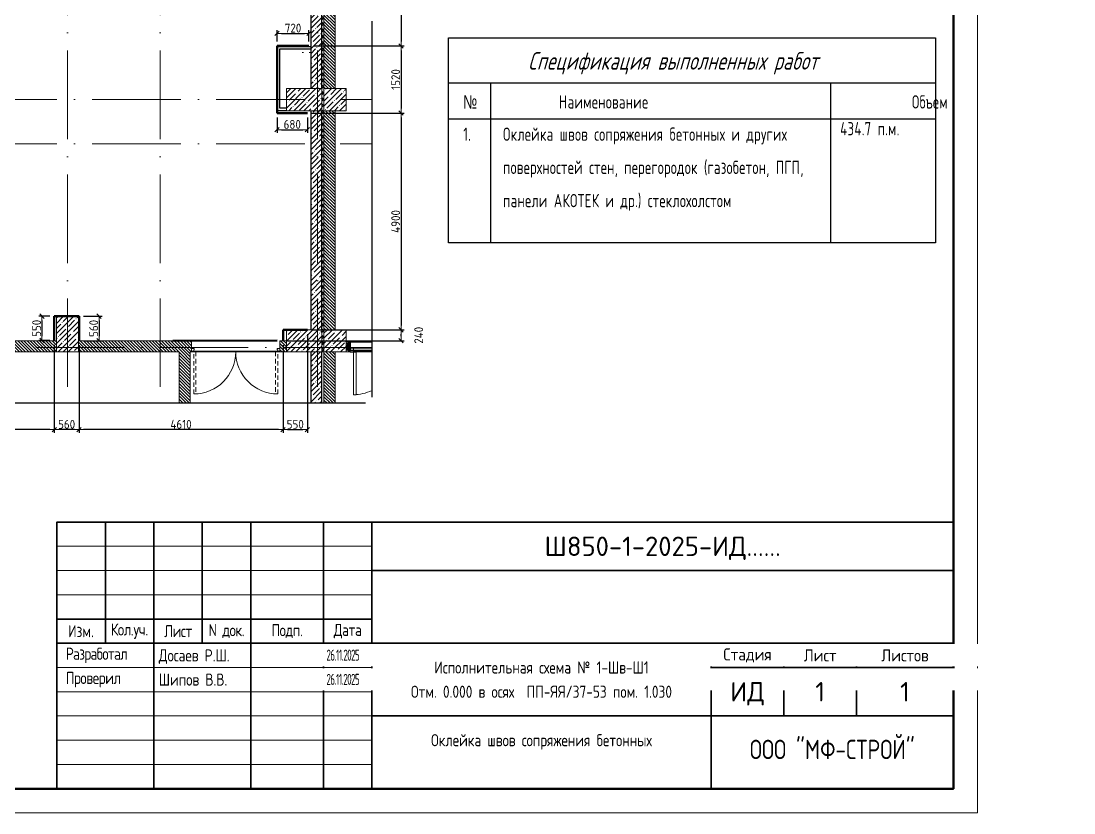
# Model space of a CAD drawing. Header units: millimetres. Extents: x 5993 to 95364, y 87345 to 143522.
# Drawn here: x 30379 to 54180, y 94667 to 112561 of the extents above; entities that cross this region are included whole.
import ezdxf
from ezdxf.enums import TextEntityAlignment as Align

# ---------------------------------------------------------------- set-up
doc = ezdxf.new("R2010")
doc.units = ezdxf.units.MM
doc.linetypes.add('200_ШТРИХ__ш1_п0_6_', pattern=[160, 100, -60])
doc.linetypes.add('50_200_ШТРИХ_1Т_ш5_п1_п1_', pattern=[1400, 1000, -200, 0, -200])
for name, color, linetype, lineweight in [('A-DETL-GENF', 7, 'Continuous', 9), ('A-DOOR', 7, 'Continuous', 9), ('A-DOOR-1', 7, '200_ШТРИХ__ш1_п0_6_', 9), ('A-DOOR-FRAM', 7, 'Continuous', 13), ('A-GENM', 7, 'Continuous', 9), ('A-GLAZ', 7, 'Continuous', 9), ('A-GLAZ-CWMG', 7, 'Continuous', 9), ('A-GLAZ-CWMG-1', 7, 'Continuous', 25), ('A-WALL', 7, 'Continuous', 5), ('A-WALL-1', 7, 'Continuous', 50), ('A-WALL-2', 7, 'Continuous', 13), ('I-WALL', 7, 'Continuous', 5), ('S-COLS', 7, 'Continuous', 9), ('S-COLS-1', 7, 'Continuous', 5), ('Оси-5', 7, '50_200_ШТРИХ_1Т_ш5_п1_п1_', 9), ('Размеры', 7, 'Continuous', 15)]:
    doc.layers.add(name, color=color, linetype=linetype, lineweight=lineweight)
doc.layers.add('A-FLOR-1', color=7, linetype='Continuous', lineweight=5, true_color=0xc0c0c0)
doc.layers.add('I-WALL-1', color=7, linetype='Continuous', lineweight=5, true_color=0x56bc34)
doc.layers.add('Условные обозначения', color=90, linetype='Continuous')
doc.styles.get("Standard").update_dxf_attribs({"font": 'arial.ttf'})
doc.styles.add('СПДС', font='isocpeur.ttf', dxfattribs={"width": 0.9})
doc.dimstyles.new('Размера А3', dxfattribs={"dimtxt": 200, "dimasz": 100, "dimexe": 70, "dimexo": 100, "dimgap": 20, "dimtad": 1, "dimdec": 0, "dimrnd": 10, "dimzin": 0, "dimdsep": 46, "dimtxsty": 'СПДС', "dimblk": 'ARROWHEAD_6', "dimcen": 1, "dimclrd": 256, "dimclre": 256, "dimclrt": 256, "dimazin": 0, "dimtfac": 1, "dimtdec": 0, "dimtmove": 2, "dimatfit": 3, "dimfxl": 1, "dimtolj": 1, "dimtzin": 0, "dimarcsym": 0})
pattern_1 = [(135, (-37523.426, 35204.275), (-35.35534, -35.35534), [])]
pattern_2 = [(45, (-37523.43, 35204.28), (-114.04925, 114.04925), []), (45, (-37409.38, 35204.28), (-114.04925, 114.04925), [201.612, -40.322, 3.353, -36.97])]

# ---------------------------------------------------------------- blocks, each defined once
blk = doc.blocks.new('110_Дверь_СКБ_2Ст - СОШ_Д-22_1_Дв_2000x2100h_Физкультурный зал_ Зал для хореографии_ Снарядная_ Инвентарная_EI30-25959718-АР1_Маркировочный план 1 этажа копия 1')
at = {"layer": 'A-DOOR'}
for centre, start, end in [((-937.5, 125), 360, 90), ((962.5, 125), 90, 180)]:
    blk.add_arc(centre, 950, start, end, dxfattribs=at)
at = {"layer": 'A-DOOR-1'}
for p, q in [((-937.5, 1075), (-887.5, 1075)), ((-937.5, 1075), (-937.5, 125)), ((-887.5, 125), (-887.5, 1075)), ((962.5, 1075), (912.5, 1075)), ((912.5, 125), (912.5, 1075)), ((962.5, 1075), (962.5, 125)), ((-937.5, 125), (-887.5, 125)), ((962.5, 125), (912.5, 125))]:
    blk.add_line(p, q, dxfattribs=at)
at = {"layer": 'A-DOOR-FRAM'}
for p, q in [((-987.5, 125), (-987.5, 45)), ((-987.5, 125), (-937.5, 125)), ((-987.5, 45), (-927.5, 45)), ((-937.5, 125), (-937.5, 75)), ((-927.5, 75), (-937.5, 75)), ((-927.5, 75), (-927.5, 45)), ((952.5, 75), (952.5, 45)), ((962.5, 75), (952.5, 75)), ((952.5, 45), (1012.5, 45)), ((962.5, 125), (962.5, 75)), ((962.5, 125), (1012.5, 125)), ((1012.5, 125), (1012.5, 45))]:
    blk.add_line(p, q, dxfattribs=at)
blk = doc.blocks.new('PNS_Панель прямоугольная1 - Нр_Сендвич 150-26299546-АР1_Маркировочный план 1 этажа копия 1')
at = {"layer": 'A-GLAZ'}
h = blk.add_hatch(dxfattribs=at)
h.set_pattern_fill('FP_38', color=256, style=0, pattern_type=2)
h.set_pattern_definition([(45, (-75265, -69922.694), (-35.35534, 35.35534), []), (135, (-75265, -69922.694), (-35.35534, -35.35534), [])])
h.paths.add_polyline_path([(15, 0), (15, 150), (-15, 150), (-15, 0)])
for p, q in [((-15, 150), (15, 150)), ((15, 150), (15, 0)), ((-15, 0), (15, 0)), ((15, 0), (-15, 0))]:
    blk.add_line(p, q, dxfattribs=at)
blk = doc.blocks.new('BSC_Колонна _Прямоугольная - 500х800-V92-АР1_Маркировочный план 1 этажа копия 1')
at = {"layer": 'S-COLS'}
h = blk.add_hatch(dxfattribs=at)
h.set_pattern_fill('FP_59', color=256, style=0, pattern_type=2)
h.set_pattern_definition([(315, (-75581.04, 74300), (114.04925, 114.04925), []), (315, (-75581.04, 74185.95), (114.04925, 114.04925), [201.613, -40.323, 3.353, -36.97])])
h.paths.add_polyline_path([(-250, 400), (-250, -400), (250, -400), (250, 400)])
at = {"layer": 'S-COLS-1'}
for p, q in [((250, 400), (-250, 400)), ((-250, 400), (-250, -400)), ((250, -400), (250, 400)), ((-250, -400), (250, -400))]:
    blk.add_line(p, q, dxfattribs=at)
blk = doc.blocks.new('BSC_Колонна _Прямоугольная - 500х800-V93-АР1_Маркировочный план 1 этажа копия 1')
at = {"layer": 'S-COLS'}
h = blk.add_hatch(dxfattribs=at)
h.set_pattern_fill('FP_60', color=256, style=0, pattern_type=2)
h.set_pattern_definition([(315, (-70130.7, 74300), (114.04925, 114.04925), []), (315, (-70130.7, 74185.95), (114.04925, 114.04925), [201.613, -40.323, 3.353, -36.97])])
h.paths.add_polyline_path([(-250, 400), (-250, -400), (250, -400), (250, 400)])
at = {"layer": 'S-COLS-1'}
for p, q in [((250, 400), (-250, 400)), ((-250, 400), (-250, -400)), ((250, -400), (250, 400)), ((-250, -400), (250, -400))]:
    blk.add_line(p, q, dxfattribs=at)
blk = doc.blocks.new('АР_Перемычка1 - АР_Перемычка-25959742-АР1_Маркировочный план 1 этажа копия 1')
at = {"layer": 'A-GENM'}
blk.add_line((-120, -125), (-112, -125), dxfattribs=at)
blk = doc.blocks.new('Прямоугольный импост - Импост структурный с накладкой - 180мм-20786475-АР1_Маркировочный план 1 этажа копия 1')
at = {"layer": 'A-GLAZ-CWMG'}
blk.add_hatch(color=256, dxfattribs=at).paths.add_polyline_path([(-25, 17), (25, 17), (25, 0), (15, 0), (15, -40), (25, -40), (25, -180), (-25, -180), (-25, -40), (-15, -40), (-15, 0), (-25, 0)])
at = {"layer": 'A-GLAZ-CWMG-1'}
for p, q in [((-25, 0), (-25, 17)), ((-25, 17), (25, 17)), ((-15, 0), (-25, 0)), ((-15, -40), (-15, 0)), ((25, 0), (15, 0)), ((15, 0), (15, -40)), ((25, 17), (25, 0)), ((-25, -180), (-25, -40)), ((-25, -40), (-15, -40)), ((25, -180), (-25, -180)), ((15, -40), (25, -40)), ((25, -40), (25, -180))]:
    blk.add_line(p, q, dxfattribs=at)
blk = doc.blocks.new('PNS_Панель прямоугольная1 - Нр_Сендвич 150-V154-АР1_Маркировочный план 1 этажа копия 1')
at = {"layer": 'A-GLAZ'}
h = blk.add_hatch(dxfattribs=at)
h.set_pattern_fill('FP_303', color=256, style=0, pattern_type=2)
h.set_pattern_definition([(45, (-75295, -69922.694), (-35.35534, 35.35534), []), (135, (-75295, -69922.694), (-35.35534, -35.35534), [])])
h.paths.add_polyline_path([(-15, 0), (15, 0), (15, 40), (5, 40), (5, 150), (-15, 150), (-15, 40)])
for p, q in [((-15, 0), (-15, 150)), ((-15, 150), (5, 150)), ((-15, 0), (15, 0)), ((5, 0), (-15, 0))]:
    blk.add_line(p, q, dxfattribs=at)
blk = doc.blocks.new('*U61')
at = {"lineweight": 0}
blk.add_lwpolyline([(-415, -5), (5, -5), (5, 292), (-415, 292)], close=True, dxfattribs=at)
at = {"color": 0, "linetype": 'Continuous', "lineweight": 50}
blk.add_lwpolyline([(-395, 287), (0, 287), (0, 0), (-395, 0)], close=True, dxfattribs=at)
at = {"lineweight": 35}
blk.add_lwpolyline([(-185, 0), (0, 0), (0, 55), (-185, 55)], close=True, dxfattribs=at)
for points in [[(-175, 55), (-175, 30)], [(-165, 55), (-165, 0)], [(-155, 55), (-155, 30)], [(-145, 55), (-145, 0)], [(-130, 55), (-130, 0)], [(-120, 55), (-120, 0)], [(-120, 45), (0, 45)], [(-185, 35), (-120, 35)], [(-185, 30), (0, 30)], [(-50, 30), (-50, 0)], [(-35, 30), (-35, 15)], [(-20, 30), (-20, 15)], [(-50, 25), (0, 25)], [(-120, 15), (0, 15)]]:
    blk.add_lwpolyline(points, dxfattribs=at)
at = {"lineweight": 18}
for points in [[(-185, 50), (-120, 50)], [(-185, 45), (-120, 45)], [(-185, 40), (-120, 40)], [(-185, 25), (-120, 25)], [(-185, 20), (-120, 20)], [(-185, 15), (-120, 15)], [(-185, 10), (-120, 10)], [(-185, 5), (-120, 5)]]:
    blk.add_lwpolyline(points, dxfattribs=at)
at = {"lineweight": 0}
blk.add_lwpolyline([(0, -5), (5, -5), (5, 0)], dxfattribs=at)
at = {"lineweight": -2, "char_height": 2.5, "style": 'СПДС'}
for s, insert, width, attachment_point in [('{\\W0.8;Изм}.', (-180, 32.5), 10, 5), ('{\\W0.8;\\T0.95;Кол.уч}.', (-170, 32.5), 10, 5), ('{\\W0.8;\\T0.95;Лист}', (-160, 32.5), 10, 5), ('{\\W0.8;\\T0.95;N док.}', (-150, 32.5), 10, 5), ('{\\W0.8;\\T0.95;Подп.}', (-137.5, 32.5), 15, 5), ('{\\W0.8;\\T0.95;Дата}', (-125, 32.5), 10, 5), ('{\\W0.8;\\T0.9;Разработал}', (-183.15, 27.5), 17.9525, 4), ('Стадия', (-42.5, 27.5), 15, 5), ('Лист', (-27.5, 27.5), 15, 5), ('Листов', (-10, 27.5), 20, 5), ('{\\W0.8;\\T0.95;Проверил}', (-183.15, 22.5), 17.9525, 4)]:
    blk.add_mtext(s, dxfattribs=dict(at, insert=insert, width=width, attachment_point=attachment_point))
at = {"lineweight": 30, "width": 0.9, "flags": 104}
blk.add_attdef('ШАПКА', text='', height=3, dxfattribs=at).set_placement((-135, 281), align=Align.MIDDLE_CENTER)
at = {"style": 'СПДС'}
for tag, height, p in [('ШИФР_ПРОЕКТА', 4, (-60, 50)), ('НАИМЕНОВАНИЕ_ОБЪЕКТА', 2.5, (-85, 25)), ('СТАДИЯ', 4, (-42.5, 20)), ('ЛИСТ_первый', 4, (-27.5, 20)), ('ЛИСТОВ', 4, (-10, 20)), ('НАИМЕНОВАНИЕ_ОБЪЕКТА2', 2.5, (-85, 20)), ('НАИМЕНОВАНИЕ_ЧЕРТЕЖА1', 2.5, (-85, 10)), ('ОРГАНИЗАЦИЯ_РАЗРАБОТЧИК1', 4, (-25, 8.09)), ('НАИМЕНОВАНИЕ_ЧЕРТЕЖА2', 2.5, (-85, 5))]:
    blk.add_attdef(tag, text='', height=height, dxfattribs=at).set_placement(p, align=Align.MIDDLE_CENTER)
for tag, p in [('РАЗРАБОТЧИК', (-163.97, 27.5)), ('РУК.ГРУППЫ', (-163.97, 22.5))]:
    blk.add_attdef(tag, text='', height=2.5, dxfattribs=at).set_placement(p, align=Align.MIDDLE_LEFT)
at = {"style": 'СПДС', "width": 0.9}
for p in [(-129.65, 26.37), (-129.65, 21.37)]:
    blk.add_attdef('ДАТА', p, '', height=2.3, dxfattribs=at)
blk = doc.blocks.new('ARROWHEAD_6')
at = {"color": 0, "linetype": 'Continuous'}
for p, q in [((0, 0), (-1, 0)), ((-0.5, -0.5), (0.5, 0.5))]:
    blk.add_line(p, q, dxfattribs=at)
blk = doc.blocks.new('*D4086')
at = {"layer": 'Defpoints', "color": 0, "lineweight": -2, "transparency": 16777216}
for p in [(36887, 116858), (36887, 111998), (38968, 111998)]:
    blk.add_point(p, dxfattribs=at)
at = {"layer": 'Размеры', "lineweight": -2, "transparency": 16777216}
for p, q in [((36987, 116858), (39038, 116858)), ((38968, 116758), (38968, 112098)), ((36987, 111998), (39038, 111998))]:
    blk.add_line(p, q, dxfattribs=at)
at = {"layer": 'Размеры', "lineweight": -2, "transparency": 16777216, "xscale": 100, "yscale": 100, "zscale": 100}
for p, rotation in [((38968, 116858), 90), ((38968, 111998), 270)]:
    blk.add_blockref('ARROWHEAD_6', p, dxfattribs=dict(at, rotation=rotation))
at = {"layer": 'Размеры', "lineweight": -2, "transparency": 16777216, "insert": (38848, 114428), "char_height": 200, "attachment_point": 5, "rotation": 90, "style": 'СПДС'}
blk.add_mtext('\\A1;4860', dxfattribs=at)
blk = doc.blocks.new('*D4087')
at = {"layer": 'Defpoints', "color": 0, "lineweight": -2, "transparency": 16777216}
for p in [(36887, 111998), (36852, 110483), (38968, 110483)]:
    blk.add_point(p, dxfattribs=at)
at = {"layer": 'Размеры', "lineweight": -2, "transparency": 16777216}
for p, q in [((36987, 111998), (39038, 111998)), ((38968, 111898), (38968, 110583)), ((36952, 110483), (39038, 110483))]:
    blk.add_line(p, q, dxfattribs=at)
at = {"layer": 'Размеры', "lineweight": -2, "transparency": 16777216, "xscale": 100, "yscale": 100, "zscale": 100}
for p, rotation in [((38968, 111998), 90), ((38968, 110483), 270)]:
    blk.add_blockref('ARROWHEAD_6', p, dxfattribs=dict(at, rotation=rotation))
at = {"layer": 'Размеры', "lineweight": -2, "transparency": 16777216, "insert": (38848, 111241), "char_height": 200, "attachment_point": 5, "rotation": 90, "style": 'СПДС'}
blk.add_mtext('\\A1;1520', dxfattribs=at)
blk = doc.blocks.new('*D4088')
at = {"layer": 'Defpoints', "color": 0, "lineweight": -2, "transparency": 16777216}
for p in [(36852, 110483), (36852, 105583), (38968, 105583)]:
    blk.add_point(p, dxfattribs=at)
at = {"layer": 'Размеры', "lineweight": -2, "transparency": 16777216}
for p, q in [((36952, 110483), (39038, 110483)), ((38968, 110383), (38968, 105683)), ((36952, 105583), (39038, 105583))]:
    blk.add_line(p, q, dxfattribs=at)
at = {"layer": 'Размеры', "lineweight": -2, "transparency": 16777216, "xscale": 100, "yscale": 100, "zscale": 100}
for p, rotation in [((38968, 110483), 90), ((38968, 105583), 270)]:
    blk.add_blockref('ARROWHEAD_6', p, dxfattribs=dict(at, rotation=rotation))
at = {"layer": 'Размеры', "lineweight": -2, "transparency": 16777216, "insert": (38848, 108033), "char_height": 200, "attachment_point": 5, "rotation": 90, "style": 'СПДС'}
blk.add_mtext('\\A1;4900', dxfattribs=at)
blk = doc.blocks.new('*D4089')
at = {"layer": 'Defpoints', "color": 0, "lineweight": -2, "transparency": 16777216}
for p in [(36852, 105583), (36302, 105338), (36852, 103330)]:
    blk.add_point(p, dxfattribs=at)
at = {"layer": 'Размеры', "lineweight": -2, "transparency": 16777216}
for p, q in [((36852, 105483), (36852, 103260)), ((36302, 105238), (36302, 103260)), ((36402, 103330), (36752, 103330))]:
    blk.add_line(p, q, dxfattribs=at)
at = {"layer": 'Размеры', "lineweight": -2, "transparency": 16777216, "xscale": 100, "yscale": 100, "zscale": 100, "rotation": 180}
blk.add_blockref('ARROWHEAD_6', (36302, 103330), dxfattribs=at)
at = {"layer": 'Размеры', "lineweight": -2, "transparency": 16777216, "xscale": 100, "yscale": 100, "zscale": 100}
blk.add_blockref('ARROWHEAD_6', (36852, 103330), dxfattribs=at)
at = {"layer": 'Размеры', "lineweight": -2, "transparency": 16777216, "insert": (36577, 103450), "char_height": 200, "attachment_point": 5, "style": 'СПДС'}
blk.add_mtext('\\A1;550', dxfattribs=at)
blk = doc.blocks.new('*D4090')
at = {"layer": 'Defpoints', "color": 0, "lineweight": -2, "transparency": 16777216}
for p in [(31689, 105338), (36302, 105338), (31689, 103330)]:
    blk.add_point(p, dxfattribs=at)
at = {"layer": 'Размеры', "lineweight": -2, "transparency": 16777216}
for p, q in [((31689, 105238), (31689, 103260)), ((36302, 105238), (36302, 103260)), ((36202, 103330), (31789, 103330))]:
    blk.add_line(p, q, dxfattribs=at)
at = {"layer": 'Размеры', "lineweight": -2, "transparency": 16777216, "xscale": 100, "yscale": 100, "zscale": 100, "rotation": 180}
blk.add_blockref('ARROWHEAD_6', (31689, 103330), dxfattribs=at)
at = {"layer": 'Размеры', "lineweight": -2, "transparency": 16777216, "xscale": 100, "yscale": 100, "zscale": 100}
blk.add_blockref('ARROWHEAD_6', (36302, 103330), dxfattribs=at)
at = {"layer": 'Размеры', "lineweight": -2, "transparency": 16777216, "insert": (33995, 103450), "char_height": 200, "attachment_point": 5, "style": 'СПДС'}
blk.add_mtext('\\A1;4610', dxfattribs=at)
blk = doc.blocks.new('*D4091')
at = {"layer": 'Defpoints', "color": 0, "lineweight": -2, "transparency": 16777216}
for p in [(31129, 105343), (31689, 105338), (31129, 103330)]:
    blk.add_point(p, dxfattribs=at)
at = {"layer": 'Размеры', "lineweight": -2, "transparency": 16777216}
for p, q in [((31129, 105243), (31129, 103260)), ((31689, 105238), (31689, 103260)), ((31589, 103330), (31229, 103330))]:
    blk.add_line(p, q, dxfattribs=at)
at = {"layer": 'Размеры', "lineweight": -2, "transparency": 16777216, "xscale": 100, "yscale": 100, "zscale": 100, "rotation": 180}
blk.add_blockref('ARROWHEAD_6', (31129, 103330), dxfattribs=at)
at = {"layer": 'Размеры', "lineweight": -2, "transparency": 16777216, "xscale": 100, "yscale": 100, "zscale": 100}
blk.add_blockref('ARROWHEAD_6', (31689, 103330), dxfattribs=at)
at = {"layer": 'Размеры', "lineweight": -2, "transparency": 16777216, "insert": (31409, 103450), "char_height": 200, "attachment_point": 5, "style": 'СПДС'}
blk.add_mtext('\\A1;560', dxfattribs=at)
blk = doc.blocks.new('*D4092')
at = {"layer": 'Defpoints', "color": 0, "lineweight": -2, "transparency": 16777216}
for p in [(25749, 105343), (31129, 105343), (25749, 103330)]:
    blk.add_point(p, dxfattribs=at)
at = {"layer": 'Размеры', "lineweight": -2, "transparency": 16777216}
for p, q in [((25749, 105243), (25749, 103260)), ((31129, 105243), (31129, 103260)), ((31029, 103330), (25849, 103330))]:
    blk.add_line(p, q, dxfattribs=at)
at = {"layer": 'Размеры', "lineweight": -2, "transparency": 16777216, "xscale": 100, "yscale": 100, "zscale": 100, "rotation": 180}
blk.add_blockref('ARROWHEAD_6', (25749, 103330), dxfattribs=at)
at = {"layer": 'Размеры', "lineweight": -2, "transparency": 16777216, "xscale": 100, "yscale": 100, "zscale": 100}
blk.add_blockref('ARROWHEAD_6', (31129, 103330), dxfattribs=at)
at = {"layer": 'Размеры', "lineweight": -2, "transparency": 16777216, "insert": (28439, 103450), "char_height": 200, "attachment_point": 5, "style": 'СПДС'}
blk.add_mtext('\\A1;5380', dxfattribs=at)
blk = doc.blocks.new('*D4098')
at = {"layer": 'Defpoints', "color": 0, "lineweight": -2, "transparency": 16777216}
for p in [(36852, 105583), (38968, 105583), (36302, 105338)]:
    blk.add_point(p, dxfattribs=at)
at = {"layer": 'Размеры', "lineweight": -2, "transparency": 16777216}
for p, q in [((36952, 105583), (39038, 105583)), ((38968, 105438), (38968, 105483)), ((36402, 105338), (39038, 105338))]:
    blk.add_line(p, q, dxfattribs=at)
at = {"layer": 'Размеры', "lineweight": -2, "transparency": 16777216, "xscale": 100, "yscale": 100, "zscale": 100}
for p, rotation in [((38968, 105583), 90), ((38968, 105338), 270)]:
    blk.add_blockref('ARROWHEAD_6', p, dxfattribs=dict(at, rotation=rotation))
at = {"layer": 'Размеры', "lineweight": -2, "transparency": 16777216, "insert": (39368, 105461), "char_height": 200, "attachment_point": 5, "rotation": 90, "style": 'СПДС'}
blk.add_mtext('\\A1;240', dxfattribs=at)
blk = doc.blocks.new('*D4111')
at = {"layer": 'Defpoints', "color": 0, "lineweight": -2, "transparency": 16777216}
for p in [(36887, 112282), (36167, 111998), (36887, 111998)]:
    blk.add_point(p, dxfattribs=at)
at = {"layer": 'Размеры', "lineweight": -2, "transparency": 16777216}
for p, q in [((36167, 112098), (36167, 112352)), ((36887, 112098), (36887, 112352)), ((36267, 112282), (36787, 112282))]:
    blk.add_line(p, q, dxfattribs=at)
at = {"layer": 'Размеры', "lineweight": -2, "transparency": 16777216, "xscale": 100, "yscale": 100, "zscale": 100, "rotation": 180}
blk.add_blockref('ARROWHEAD_6', (36167, 112282), dxfattribs=at)
at = {"layer": 'Размеры', "lineweight": -2, "transparency": 16777216, "xscale": 100, "yscale": 100, "zscale": 100}
blk.add_blockref('ARROWHEAD_6', (36887, 112282), dxfattribs=at)
at = {"layer": 'Размеры', "lineweight": -2, "transparency": 16777216, "insert": (36527, 112402), "char_height": 200, "attachment_point": 5, "style": 'СПДС'}
blk.add_mtext('\\A1;720', dxfattribs=at)
blk = doc.blocks.new('*D4112')
at = {"layer": 'Defpoints', "color": 0, "lineweight": -2, "transparency": 16777216}
for p in [(36167, 110483), (36852, 110483), (36852, 110106)]:
    blk.add_point(p, dxfattribs=at)
at = {"layer": 'Размеры', "lineweight": -2, "transparency": 16777216}
for p, q in [((36167, 110383), (36167, 110036)), ((36852, 110383), (36852, 110036)), ((36267, 110106), (36752, 110106))]:
    blk.add_line(p, q, dxfattribs=at)
at = {"layer": 'Размеры', "lineweight": -2, "transparency": 16777216, "xscale": 100, "yscale": 100, "zscale": 100, "rotation": 180}
blk.add_blockref('ARROWHEAD_6', (36167, 110106), dxfattribs=at)
at = {"layer": 'Размеры', "lineweight": -2, "transparency": 16777216, "xscale": 100, "yscale": 100, "zscale": 100}
blk.add_blockref('ARROWHEAD_6', (36852, 110106), dxfattribs=at)
at = {"layer": 'Размеры', "lineweight": -2, "transparency": 16777216, "insert": (36509, 110226), "char_height": 200, "attachment_point": 5, "style": 'СПДС'}
blk.add_mtext('\\A1;680', dxfattribs=at)
blk = doc.blocks.new('*D4113')
at = {"layer": 'Defpoints', "color": 0, "lineweight": -2, "transparency": 16777216}
for p in [(31689, 105893), (31689, 105338), (32141, 105338)]:
    blk.add_point(p, dxfattribs=at)
at = {"layer": 'Размеры', "lineweight": -2, "transparency": 16777216}
for p, q in [((31789, 105893), (32211, 105893)), ((32141, 105793), (32141, 105438)), ((31789, 105338), (32211, 105338))]:
    blk.add_line(p, q, dxfattribs=at)
at = {"layer": 'Размеры', "lineweight": -2, "transparency": 16777216, "xscale": 100, "yscale": 100, "zscale": 100}
for p, rotation in [((32141, 105893), 90), ((32141, 105338), 270)]:
    blk.add_blockref('ARROWHEAD_6', p, dxfattribs=dict(at, rotation=rotation))
at = {"layer": 'Размеры', "lineweight": -2, "transparency": 16777216, "insert": (32021, 105616), "char_height": 200, "attachment_point": 5, "rotation": 90, "style": 'СПДС'}
blk.add_mtext('\\A1;560', dxfattribs=at)
blk = doc.blocks.new('*D4114')
at = {"layer": 'Defpoints', "color": 0, "lineweight": -2, "transparency": 16777216}
for p in [(31129, 105893), (30850, 105343), (31129, 105343)]:
    blk.add_point(p, dxfattribs=at)
at = {"layer": 'Размеры', "lineweight": -2, "transparency": 16777216}
for p, q in [((31029, 105893), (30780, 105893)), ((30850, 105793), (30850, 105443)), ((31029, 105343), (30780, 105343))]:
    blk.add_line(p, q, dxfattribs=at)
at = {"layer": 'Размеры', "lineweight": -2, "transparency": 16777216, "xscale": 100, "yscale": 100, "zscale": 100}
for p, rotation in [((30850, 105893), 90), ((30850, 105343), 270)]:
    blk.add_blockref('ARROWHEAD_6', p, dxfattribs=dict(at, rotation=rotation))
at = {"layer": 'Размеры', "lineweight": -2, "transparency": 16777216, "insert": (30730, 105618), "char_height": 200, "attachment_point": 5, "rotation": 90, "style": 'СПДС'}
blk.add_mtext('\\A1;550', dxfattribs=at)

msp = doc.modelspace()

# ---------------------------------------------------------------- hatches: boundary and pattern name
at = {"layer": 'A-WALL'}
h = msp.add_hatch(dxfattribs=at)
h.set_pattern_fill('FP_1', color=256, style=0, pattern_type=2)
h.set_pattern_definition(pattern_2)
h.paths.add_polyline_path([(37176.6, 111035.3), (37176.6, 116885.3), (36926.6, 116885.3), (36926.6, 111035.3)])
h = msp.add_hatch(dxfattribs=at)
h.set_pattern_fill('FP_1', color=256, style=0, pattern_type=2)
h.set_pattern_definition(pattern_2)
h.paths.add_polyline_path([(36926.6, 105585), (37176.6, 105585), (37176.6, 110535.3), (36926.6, 110535.3), (36926.6, 106322.4)])
h.paths.add_polyline_path([(36926.6, 103924.1), (36926.6, 105085), (37176.6, 105085), (37176.6, 103924.1)])
at = {"layer": 'I-WALL'}
h = msp.add_hatch(dxfattribs=at)
h.set_pattern_fill('FP_31', color=256, style=0, pattern_type=2)
h.set_pattern_definition([(45, (-37523.43, 35204.28), (-70.71068, 70.71068), []), (135, (-37523.43, 35204.28), (-70.71068, -70.71068), [])])
h.paths.add_polyline_path([(37226.6, 105085), (37226.6, 120885.3), (37176.6, 120885.3), (37176.6, 105085)])
h = msp.add_hatch(dxfattribs=at)
h.set_pattern_fill('FP_2', color=256, style=0, pattern_type=2)
h.set_pattern_definition(pattern_1)
h.paths.add_polyline_path([(37226.6, 105585), (37476.6, 105585), (37476.6, 110535.3), (37226.6, 110535.3), (37226.6, 106322.4)])
h.paths.add_polyline_path([(37476.6, 111035.3), (37476.6, 116885.3), (37226.6, 116885.3), (37226.6, 111035.3)])
h.paths.add_polyline_path([(37226.6, 117385.3), (37476.6, 117385.3), (37476.6, 120385.3), (37226.6, 120385.3), (37226.6, 117558.8)])
h.paths.add_polyline_path([(37476.6, 105085), (37226.6, 105085), (37226.6, 103924.1), (37476.6, 103924.1)])
h = msp.add_hatch(dxfattribs=at)
h.set_pattern_fill('FP_2', color=256, style=0, pattern_type=2)
h.set_pattern_definition(pattern_1)
h.paths.add_polyline_path([(33951.6, 105085), (34201.6, 105085), (34201.6, 105335), (31676.6, 105335), (31676.6, 105085), (31722.3, 105085)])
h.paths.add_polyline_path([(31176.6, 105085), (31176.6, 105335), (28986.6, 105335), (28986.6, 105085), (30158.3, 105085)])
h.paths.add_polyline_path([(26722.5, 105085), (26986.6, 105085), (26986.6, 105335), (25726.6, 105335), (25726.6, 105085)])
h.paths.add_polyline_path([(25226.6, 105085), (25226.6, 105335), (20226.6, 105335), (20226.6, 105085), (25055.9, 105085)])
h = msp.add_hatch(dxfattribs=at)
h.set_pattern_fill('FP_2', color=256, style=0, pattern_type=2)
h.set_pattern_definition(pattern_1)
h.paths.add_polyline_path([(36376.6, 105085), (36376.6, 105335), (36231.6, 105335), (36231.6, 105085)])
h.paths.add_polyline_path([(34201.6, 105085), (34231.6, 105085), (34231.6, 105335), (34201.6, 105335)])
h = msp.add_hatch(dxfattribs=at)
h.set_pattern_fill('FP_2', color=256, style=0, pattern_type=2)
h.set_pattern_definition(pattern_1)
h.paths.add_polyline_path([(33951.6, 105085), (33951.6, 103924.1), (34201.6, 103924.1), (34201.6, 105085)])
at = {"layer": 'I-WALL-1'}
h = msp.add_hatch(dxfattribs=at)
h.set_pattern_fill('FP_4', color=256, style=0, pattern_type=2)
h.set_pattern_definition([(0, (-37523.426, 35204.275), (203.2, 50.8), [3.353, -149.047, 3.353, -149.047, -812.8]), (0, (-37523.426, 35204.275), (203.2, 50.8), [-304.8, 3.353, -301.447, 3.353, -149.047, -355.6]), (0, (-37523.426, 35204.275), (203.2, 50.8), [-762, 3.353, -98.247, 3.353, -250.647]), (120, (-37447.226, 35229.675), (-145.59409, 150.576362), [3.353, -149.047, 3.353, -149.047, -812.8]), (120, (-37447.226, 35229.675), (-145.59409, 150.576362), [-304.8, 3.353, -301.447, 3.353, -149.047, -355.6]), (120, (-37447.226, 35229.675), (-145.59409, 150.576362), [-762, 3.353, -98.247, 3.353, -250.647]), (240, (-37421.826, 35331.275), (-57.60591, -201.376362), [3.353, -149.047, 3.353, -149.047, -812.8]), (240, (-37421.826, 35331.275), (-57.60591, -201.376362), [-304.8, 3.353, -301.447, 3.353, -149.047, -355.6]), (240, (-37421.826, 35331.275), (-57.60591, -201.376362), [-762, 3.353, -98.247, 3.353, -250.647])])
h.paths.add_polyline_path([(36926.6, 111835.3), (36926.6, 111855.3), (36256.6, 111855.3), (36256.6, 111835.3), (36276.6, 111835.3)])
at = {"layer": 'S-COLS'}
h = msp.add_hatch(dxfattribs=at)
h.set_pattern_fill('FP_1', color=256, style=0, pattern_type=2)
h.set_pattern_definition(pattern_2)
h.paths.add_polyline_path([(37476.6, 110535.3), (37726.6, 110535.3), (37726.6, 111035.3), (37226.6, 111035.3), (37226.6, 110535.3)])
h = msp.add_hatch(dxfattribs=at)
h.set_pattern_fill('FP_1', color=256, style=0, pattern_type=2)
h.set_pattern_definition(pattern_2)
h.paths.add_polyline_path([(31676.6, 105085), (31676.6, 105885), (31176.6, 105885), (31176.6, 105085)])
h = msp.add_hatch(dxfattribs=at)
h.set_pattern_fill('FP_1', color=256, style=0, pattern_type=2)
h.set_pattern_definition(pattern_2)
h.paths.add_polyline_path([(37226.6, 105085), (37726.6, 105085), (37726.6, 105585), (37226.6, 105585)])

# ---------------------------------------------------------------- linework, layer by layer
at = {"layer": 'A-DETL-GENF'}
for p, q in [((37816.6, 105077), (37816.6, 105110)), ((37816.6, 105110), (37816.6, 105077)), ((37891.6, 105077), (37816.6, 105077)), ((37816.6, 105077), (37891.6, 105077)), ((37891.6, 105167), (37891.6, 105127)), ((37891.6, 105127), (37891.6, 105167)), ((37891.6, 105110), (37891.6, 105077)), ((37891.6, 105077), (37891.6, 105110)), ((37951.6, 105077), (37891.6, 105077)), ((37891.6, 105077), (37891.6, 104117.1)), ((37951.6, 104117.1), (37951.6, 105077)), ((37891.6, 104117.1), (37951.6, 104117.1))]:
    msp.add_line(p, q, dxfattribs=at)
at = {"layer": 'A-DOOR'}
msp.add_line((37891.6, 104117.1), (37891.6, 105077), dxfattribs=at)
msp.add_arc((37891.6, 105077), 959.8, 270, 296.05122, dxfattribs=at)
at = {"layer": 'A-FLOR-1'}
for p, q in [((37476.6, 105585.3), (37716.6, 105585.3)), ((37726.6, 105305.3), (37776.7, 105305.3)), ((34231.6, 105105.3), (36231.6, 105105.3)), ((36231.6, 105085), (34231.6, 105085)), ((37816.6, 105085), (37726.6, 105085)), ((38313.1, 105085), (37891.6, 105085))]:
    msp.add_line(p, q, dxfattribs=at)
at = {"layer": 'A-GLAZ-CWMG'}
for p, q in [((38313.1, 105307), (37826.6, 105307)), ((37826.6, 105127), (37826.6, 105167)), ((38313.1, 105167), (37826.6, 105167)), ((38313.1, 105127), (37826.6, 105127)), ((38313.1, 105110), (37826.6, 105110))]:
    msp.add_line(p, q, dxfattribs=at)
at = {"layer": 'A-WALL'}
for p, q in [((37226.6, 111035.3), (37476.6, 111035.3)), ((37476.6, 110535.3), (37226.6, 110535.3)), ((37226.6, 105585), (37476.6, 105585)), ((31176.6, 105085), (31176.6, 105335)), ((31676.6, 105335), (31676.6, 105085)), ((37476.6, 105085), (37226.6, 105085))]:
    msp.add_line(p, q, dxfattribs=at)
at = {"layer": 'A-WALL-1', "lineweight": 25}
for p, q in [((36926.6, 116885.3), (36926.6, 111035.3)), ((37176.6, 111035.3), (37176.6, 116885.3)), ((36926.6, 110535.3), (36926.6, 105585)), ((37176.6, 105585), (37176.6, 110535.3)), ((36926.6, 105085), (36926.6, 103924.1)), ((37176.6, 103924.1), (37176.6, 105085))]:
    msp.add_line(p, q, dxfattribs=at)
at = {"layer": 'A-WALL-2'}
for p, q in [((37226.6, 105085), (37226.6, 120885.3)), ((37226.6, 116885.3), (37226.6, 111035.3)), ((37476.6, 111035.3), (37476.6, 116885.3)), ((37226.6, 110535.3), (37226.6, 105585)), ((37476.6, 105585), (37476.6, 110535.3)), ((31176.6, 105335), (28986.6, 105335)), ((34231.6, 105335), (31676.6, 105335)), ((34231.6, 105085), (34231.6, 105335)), ((36376.6, 105335), (36231.6, 105335)), ((36231.6, 105335), (36231.6, 105085)), ((28986.6, 105085), (31176.6, 105085)), ((31676.6, 105085), (33951.6, 105085)), ((33951.6, 105085), (33951.6, 103924.1)), ((34201.6, 103924.1), (34201.6, 105085)), ((34201.6, 105085), (34231.6, 105085)), ((36231.6, 105085), (36376.6, 105085)), ((37176.6, 105085), (37226.6, 105085)), ((37226.6, 105085), (37226.6, 103924.1)), ((37476.6, 103924.1), (37476.6, 105085))]:
    msp.add_line(p, q, dxfattribs=at)
at = {"layer": 'S-COLS'}
for p, q in [((37476.6, 111035.3), (37226.6, 111035.3)), ((37226.6, 110535.3), (37476.6, 110535.3)), ((37476.6, 105585), (37226.6, 105585)), ((31176.6, 105335), (31176.6, 105085)), ((31676.6, 105085), (31676.6, 105335)), ((37226.6, 105085), (37476.6, 105085))]:
    msp.add_line(p, q, dxfattribs=at)
at = {"layer": 'S-COLS-1'}
for p, q in [((37226.6, 111035.3), (37226.6, 110535.3)), ((37726.6, 111035.3), (37476.6, 111035.3)), ((37726.6, 110535.3), (37726.6, 111035.3)), ((37476.6, 110535.3), (37726.6, 110535.3)), ((31176.6, 105885), (31176.6, 105335)), ((31676.6, 105885), (31176.6, 105885)), ((31676.6, 105335), (31676.6, 105885)), ((37226.6, 105585), (37226.6, 105085)), ((37726.6, 105585), (37476.6, 105585)), ((37726.6, 105085), (37726.6, 105585)), ((31176.6, 105085), (31676.6, 105085)), ((37476.6, 105085), (37726.6, 105085))]:
    msp.add_line(p, q, dxfattribs=at)
at = {"layer": 'Оси-5', "color": 253, "lineweight": 15, "ltscale": 2}
for p, q in [((31426.6, 123093.8), (31426.6, 103924.1)), ((33526.6, 123093.8), (33526.6, 103924.1)), ((37076.6, 123093.8), (37076.6, 103924.1)), ((9589.1, 110785.3), (38313.1, 110785.3)), ((9589.1, 109785.3), (38313.1, 109785.3)), ((38313.1, 105185.3), (9589.1, 105185.3))]:
    msp.add_line(p, q, dxfattribs=at)
at = {"layer": 'Размеры', "color": 0, "lineweight": -2}
for p, q in [((38313.1, 104064.2), (38313.1, 112560.7)), ((38165.2, 103924.1), (25393.2, 103924.1))]:
    msp.add_line(p, q, dxfattribs=at)
at = {"layer": 'Размеры', "color": 30, "lineweight": 50, "true_color": 0xf26722}
for p, q in [((36886.6, 111998.3), (36166.6, 111998.3)), ((36166.6, 111998.3), (36166.6, 110483.3)), ((36166.6, 110483.3), (36851.6, 110483.3)), ((31688.6, 105893.3), (31128.6, 105893.3)), ((31128.6, 105893.3), (31128.6, 105343.3)), ((31688.6, 105338.3), (31688.6, 105893.3)), ((36851.6, 105583.3), (36301.6, 105583.3)), ((36301.6, 105583.3), (36301.6, 105338.3)), ((36168.1, 105343.3), (33811.3, 105335))]:
    msp.add_line(p, q, dxfattribs=at)
at = {"layer": 'Размеры', "color": 0, "lineweight": 30}
for p, q in [((40039.4, 111166.6), (51053, 111166.6)), ((40987, 111166.6), (40987, 107548.9)), ((48676.7, 111166.6), (48676.7, 107548.9)), ((40039.4, 110348.4), (51053, 110348.4))]:
    msp.add_line(p, q, dxfattribs=at)
msp.add_lwpolyline([(40039.4, 112183.9), (51053, 112183.9), (51053, 107548.9), (40039.4, 107548.9)], close=True, dxfattribs=at)
at = {"layer": 'Размеры', "color": 0, "lineweight": -2}
for points in [[(36376.6, 110535.3), (36176.2, 110535.3), (36176.2, 111988.5), (36926.6, 111988.5)], [(36376.6, 110590.3), (36231.2, 110590.3), (36231.2, 110590.3), (36231.2, 111933.5), (36231.2, 111933.5), (36926.6, 111933.5)]]:
    msp.add_lwpolyline(points, dxfattribs=at)

# ---------------------------------------------------------------- block references
ref = msp.add_blockref('*U61', (51454.9, 95215.1), dxfattribs=dict(xscale=109.5463933164593, yscale=109.5463933164593, zscale=109.5463933164593))
ref.add_attrib('СТАДИЯ', 'ИД', dxfattribs={"height": 438.19, "style": 'СПДС'}).set_placement((46799.2, 97406.1), align=Align.MIDDLE_CENTER)
ref.add_attrib('ЛИСТ_первый', '1', dxfattribs={"height": 438.2, "style": 'СПДС'}).set_placement((48442.4, 97406.1), align=Align.MIDDLE_CENTER)
ref.add_attrib('ЛИСТОВ', '1', dxfattribs={"height": 438.2, "style": 'СПДС'}).set_placement((50359.4, 97406.1), align=Align.MIDDLE_CENTER)
ref.add_attrib('ШИФР_ПРОЕКТА', 'Ш850-1-2025-ИД......', dxfattribs={"height": 438.186, "style": 'СПДС'}).set_placement((44882.1, 100692.5), align=Align.MIDDLE_CENTER)
ref.add_attrib('НАИМЕНОВАНИЕ_ОБЪЕКТА', 'Исполнительная схема № 1-Шв-Ш1', dxfattribs={"height": 273.866, "style": 'СПДС', "width": 0.8}).set_placement((42143.5, 97953.8), align=Align.MIDDLE_CENTER)
ref.add_attrib('НАИМЕНОВАНИЕ_ОБЪЕКТА2', 'Отм. 0.000 в осях  ПП-ЯЯ/37-53 пом. 1.030', dxfattribs={"height": 273.866, "style": 'СПДС', "width": 0.8}).set_placement((42143.5, 97406.1), align=Align.MIDDLE_CENTER)
ref.add_attrib('НАИМЕНОВАНИЕ_ЧЕРТЕЖА1', 'Оклейка швов сопряжения бетонных', dxfattribs={"height": 273.866, "style": 'СПДС', "width": 0.8}).set_placement((42143.5, 96310.6), align=Align.MIDDLE_CENTER)
ref.add_attrib('ОРГАНИЗАЦИЯ_РАЗРАБОТЧИК1', 'ООО "МФ-СТРОЙ"', dxfattribs={"height": 438.186, "style": 'СПДС', "width": 0.8}).set_placement((48716.3, 96101.6), align=Align.MIDDLE_CENTER)
ref.add_attrib('РАЗРАБОТЧИК', 'Досаев Р.Ш.', dxfattribs={"height": 273.866, "style": 'СПДС', "width": 0.8}).set_placement((33492.8, 98227.7), align=Align.MIDDLE_LEFT)
ref.add_attrib('РУК.ГРУППЫ', 'Шипов В.В.', dxfattribs={"height": 273.87, "style": 'СПДС', "width": 0.8}).set_placement((33492.8, 97679.9), align=Align.MIDDLE_LEFT)
at = {"layer": 'A-DOOR', "rotation": 180}
msp.add_blockref('110_Дверь_СКБ_2Ст - СОШ_Д-22_1_Дв_2000x2100h_Физкультурный зал_ Зал для хореографии_ Снарядная_ Инвентарная_EI30-25959718-АР1_Маркировочный план 1 этажа копия 1', (35244.1, 105210), dxfattribs=at)
at = {"layer": 'A-GENM', "rotation": 180}
msp.add_blockref('АР_Перемычка1 - АР_Перемычка-25959742-АР1_Маркировочный план 1 этажа копия 1', (36231.6, 105210), dxfattribs=at)
at = {"layer": 'A-GLAZ'}
for name, p in [('PNS_Панель прямоугольная1 - Нр_Сендвич 150-26299546-АР1_Маркировочный план 1 этажа копия 1', (37741.6, 105127)), ('PNS_Панель прямоугольная1 - Нр_Сендвич 150-V154-АР1_Маркировочный план 1 этажа копия 1', (37771.6, 105127))]:
    msp.add_blockref(name, p, dxfattribs=at)
at = {"layer": 'A-GLAZ-CWMG', "extrusion": (0, 0, -1), "rotation": 180}
msp.add_blockref('Прямоугольный импост - Импост структурный с накладкой - 180мм-20786475-АР1_Маркировочный план 1 этажа копия 1', (-37801.6, 105127), dxfattribs=at)
at = {"layer": 'S-COLS', "rotation": 89.9999999999999}
for name, p in [('BSC_Колонна _Прямоугольная - 500х800-V92-АР1_Маркировочный план 1 этажа копия 1', (36776.6, 110785.3)), ('BSC_Колонна _Прямоугольная - 500х800-V93-АР1_Маркировочный план 1 этажа копия 1', (36776.6, 105335))]:
    msp.add_blockref(name, p, dxfattribs=at)

# ---------------------------------------------------------------- texts
at = {"layer": 'Размеры', "color": 1, "lineweight": 13, "attachment_point": 1, "style": 'СПДС'}
for s, width, insert, char_height in [('\\pxi-3,l4,t4;{\\fISOCPEUR|b1|i0|c204|p34;\\Q16;\\W0.7;\\T1.05;\\C0;Спецификация выполненных работ}', 9335.516, (41441.6, 111862.7), 400), ('\\pxi-3,l4,t4;{\\fArial|b0|i0|c204|p34;\\W0.7;\\T1.05;\\C0;№^I\\fISOCPEUR|b0|i0|c204|p34;         Наименование            ^I^I^I      Объем}', 11700.451, (40075.1, 110884), 300), ('\\pxse1.5;{\\W0.7;\\T1.05;\\C0;434.7 п.м.}', 7759.596, (48895.3, 110279.1), 300), ('\\pxi-3,l4,sm1.5,t4;{\\W0.7;\\T1.05;\\C0;1.^IОклейка швов сопряжения бетонных и других поверхностей стен, перегородок (газобетон, ПГП, панели АКОТЕК и др.) стеклохолстом}', 8601.686, (40075.1, 110154.4), 300)]:
    msp.add_mtext_dynamic_manual_height_columns(s, width=width, gutter_width=12.5, heights=[0], dxfattribs=dict(at, insert=insert, char_height=char_height))
at = {"layer": 'Условные обозначения', "color": 18, "true_color": 0x000000, "insert": (46455, 111836.3), "char_height": 2.5, "attachment_point": 1, "style": 'СПДС'}
msp.add_mtext_dynamic_manual_height_columns('2.037', width=6331.194, gutter_width=12.5, heights=[0], dxfattribs=at)

# ---------------------------------------------------------------- dimensions: what is measured, and where the dimension line sits
at = {"layer": 'Размеры', "color": 0, "lineweight": -2}
for base, p1, p2, picture, middle in [((38967.8, 111998.3), (36886.6, 116858.3), (36886.6, 111998.3), '*D4086', (38847.8, 114428.3)), ((38967.8, 110483.3), (36886.6, 111998.3), (36851.6, 110483.3), '*D4087', (38847.8, 111240.8)), ((38967.8, 105583.3), (36851.6, 110483.3), (36851.6, 105583.3), '*D4088', (38847.8, 108033.3)), ((30850.4, 105343.3), (31128.6, 105893.3), (31128.6, 105343.3), '*D4114', (30730.4, 105618.3)), ((32141.1, 105338.3), (31688.6, 105893.3), (31688.6, 105338.3), '*D4113', (32021.1, 105615.8)), ((38967.8, 105583.3), (36301.6, 105338.3), (36851.6, 105583.3), '*D4098', (39367.8, 105460.8))]:
    dim = msp.add_linear_dim(base=base, p1=p1, p2=p2, angle=90, dimstyle='Размера А3', dxfattribs=at)
    dim.commit()
    dim.dimension.update_dxf_attribs({"geometry": picture, "text_midpoint": middle})
for base, p1, p2, picture, middle in [((36886.6, 112281.8), (36166.6, 111998.3), (36886.6, 111998.3), '*D4111', (36526.6, 112401.8)), ((36851.6, 110105.7), (36166.6, 110483.3), (36851.6, 110483.3), '*D4112', (36509.1, 110225.7)), ((36851.6, 103330), (36301.6, 105338.3), (36851.6, 105583.3), '*D4089', (36576.6, 103450)), ((25748.6, 103330), (31128.6, 105343.3), (25748.6, 105343.3), '*D4092', (28438.6, 103450)), ((31128.6, 103330), (31688.6, 105338.3), (31128.6, 105343.3), '*D4091', (31408.6, 103450)), ((31688.6, 103330), (36301.6, 105338.3), (31688.6, 105338.3), '*D4090', (33995.1, 103450))]:
    dim = msp.add_linear_dim(base=base, p1=p1, p2=p2, dimstyle='Размера А3', dxfattribs=at)
    dim.commit()
    dim.dimension.update_dxf_attribs({"geometry": picture, "text_midpoint": middle})

# ---------------------------------------------------------------- next in the draw order: texts
at = {"layer": 'Размеры', "color": 0, "lineweight": 13, "insert": (37281.1, 98358.5), "char_height": 250, "attachment_point": 1, "style": 'СПДС', "bg_fill": 2}
msp.add_mtext_dynamic_manual_height_columns('{\\fISOCPEUR|b0|i0|c204|p34;\\W0.6;\\T0.75;26.11.2025}', width=16773.427, gutter_width=16.3, heights=[0], dxfattribs=at)

# ---------------------------------------------------------------- next in the draw order: texts
at = {"layer": 'Размеры', "color": 0, "lineweight": 13, "insert": (37281.1, 97810.7), "char_height": 250, "attachment_point": 1, "style": 'СПДС', "bg_fill": 2}
msp.add_mtext_dynamic_manual_height_columns('{\\fISOCPEUR|b0|i0|c204|p34;\\W0.6;\\T0.75;26.11.2025}', width=16773.427, gutter_width=16.3, heights=[0], dxfattribs=at)

doc.saveas('drawing.dxf')
